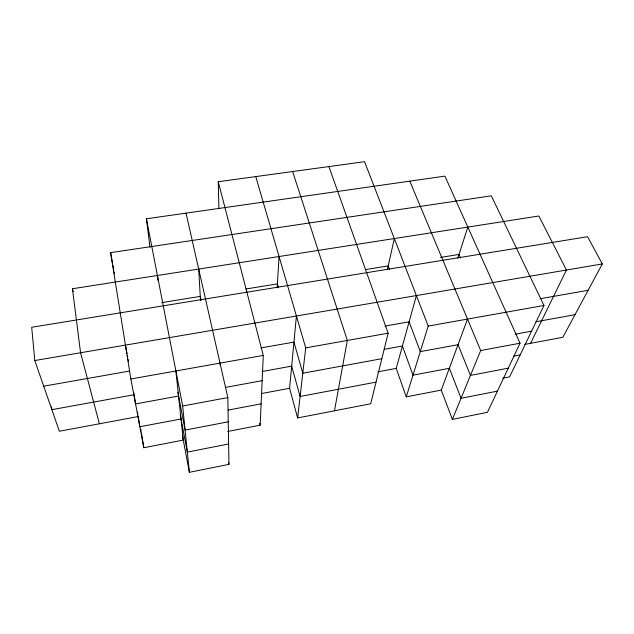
<?xml version="1.0" encoding="UTF-8"?>
<svg xmlns="http://www.w3.org/2000/svg" width="634" height="634" viewBox="0 0 634 634"><rect width="100%" height="100%" fill="white"/><g stroke="black" fill="none" stroke-linecap="round" stroke-linejoin="round"><path stroke-width="0.95" d="M227.772 431.461L260.17 425.184L263.284 355.42L218.254 181.728L364.566 161.694L428.204 326.066L406.267 396.876L441.28 390.092L467.512 319.076M277.161 287.773L279.071 256.524M328.903 166.576L388.151 333.199L370.668 403.779L297.631 417.925L289.579 388.293L296.419 316.001M297.631 417.925L305.715 347.868L255.764 176.593M334.459 410.792L347.329 340.466L292.639 171.545M387.374 269.664L394.324 238.55M406.267 396.876L396.226 368.394L416.403 295.579M457.803 258.189L467.829 227.083M149.973 247.189L146.422 218.793L444.925 176.125L520.038 343.216L487.435 412.322L452.375 419.383L480.683 350.539L409.794 181.142M175.887 370.969L183.281 440.083L143.815 447.731L130.866 378.981L110.601 252.657L491.31 195.819L543.972 305.469L509.609 376.858L502.825 378.173M530.563 343.335L566.439 270.036L538.845 216.012L72.442 288.747L80.566 352.75L99.395 423.781M138.751 416.435L59.35 431.255L34.799 360.54L31.7 327.271L587.567 236.704L602.3 263.926L562.834 337.312L524.778 344.413M182.362 435.265L189.384 472.306L228.961 464.342L227.828 397.589L186.031 213.135M228.612 443.982L187.339 452.097L180.294 415.143M497.436 391.13L461.053 398.279L449.34 368.291L412.996 375.154L402.432 346.013L384.283 349.31M228.24 421.816L185.112 430.082L177.837 392.2M508.27 368.172L470.46 375.415L458.057 344.69L420.287 351.632L409.136 321.818L384.957 326.074M181.023 418.979L139.86 426.753L138.133 416.047M228.208 410.063L261.121 403.85M376.025 382.136L300.104 396.48L291.672 366.127L262.056 371.5M513.532 356.165L520.173 354.905M261.533 393.532L289.579 388.293M377.777 371.841L396.226 368.394M189.384 472.306L182.671 405.998L227.828 397.589M480.683 350.539L520.038 343.216M178.566 396.028L135.565 403.929L133.695 392.287M225.569 387.39L262.159 380.669M381.834 358.693L302.79 373.212L293.946 342.106L260.946 347.923M515.291 334.181L531.593 331.186M133.726 394.808L51.861 409.667L51.568 406.798M535.801 321.795L575.006 314.678M130.866 378.981L263.284 355.42M305.715 347.868L388.151 333.199M428.204 326.066L543.972 305.469M43.706 386.185L129.281 371.112M540.239 298.725L588.122 290.285M34.799 360.54L602.3 263.926M161.622 302.656L200.257 296.387L201.105 300.167M245.857 288.993L277.399 283.881L278.477 287.678M365.279 269.632L388.214 265.915L389.577 269.561M440.487 257.436L459.016 254.432L460.553 257.99M441.28 390.092L452.375 419.383M72.442 288.747L73.156 291.561M259.71 423.306L260.17 425.184M228.541 462.416L228.961 464.342M146.422 218.793L182.671 405.998M125.437 345.11L127.046 353.724M127.402 355.634L127.759 357.552M128.116 359.462L128.472 361.372M110.601 252.657L112.543 263.237M112.892 265.163L113.771 269.973M114.128 271.891L114.477 273.817M140.811 429.147L141.12 431.104M141.437 433.062L143.815 447.731M137.507 412.155L137.824 414.097M157.398 275.497L157.985 280.371M198.704 269.054L200.479 300.27M220.022 363.116L220.077 365.057M218.254 181.728L218.92 208.562"/></g></svg>
